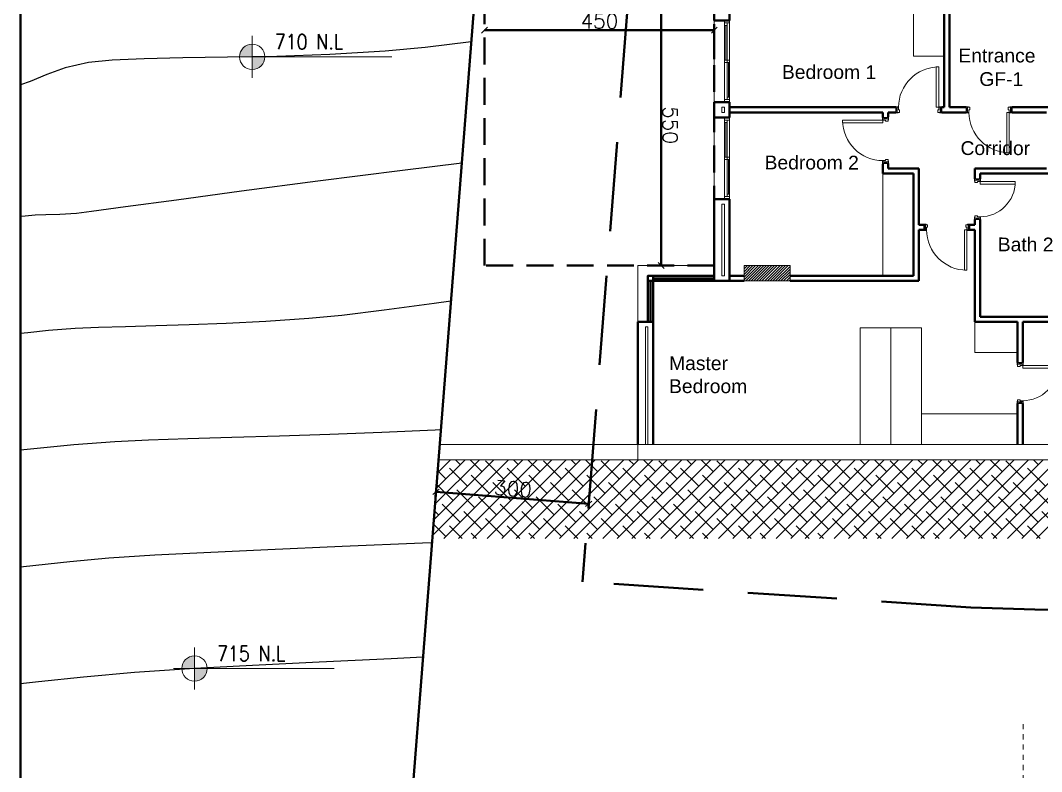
# Model space of a CAD drawing. Header units: metres. Extents: x -322116 to -321123, y -26723 to -26468.
# Drawn here: x -321613.39 to -321593.41, y -26562.96 to -26548.26 of the extents above; entities that cross this region are included whole.
import ezdxf
from ezdxf.enums import TextEntityAlignment as Align

# ---------------------------------------------------------------- set-up
doc = ezdxf.new("R2010")
doc.units = ezdxf.units.M
doc.header["$LTSCALE"] = 7
doc.header["$MEASUREMENT"] = 0
doc.header["$PDMODE"] = 34
doc.header["$PDSIZE"] = 0.5
for name, pattern in [('$0$CENTER', [2, 1.25, -0.25, 0.25, -0.25]), ('1363-TXX-A-XXX-Plots layouts-R02$0$HIDDEN', [0.375, 0.25, -0.125]), ('DASHED', [0.75, 0.5, -0.25]), ('Hidden', [9.524999999999995, 6.349999999999998, -3.174999999999998])]:
    doc.linetypes.add(name, pattern=pattern)
for name, color, linetype, lineweight in [('$0$A-ANNO-IDEN', 2, 'Continuous', 9), ('1363TRXX-AS003$0$A-FLOR-IDEN', 4, 'Continuous', 18), ('A--GLAZ', 132, 'Continuous', 5), ('A-ANNO-TXT3', 6, 'Continuous', 30), ('A-DOOR', 134, 'Continuous', 18), ('A-FLOR-HIDN', 9, 'Hidden', 13), ('A-FURN-FIXT', 114, 'Continuous', 9), ('A-GRID-DIMS', 142, 'Continuous', 9), ('A-PATT', 8, 'Continuous', 5), ('A-WALL-BLWO', 7, 'Continuous', 40), ('L-Structure', 5, 'Continuous', 15), ('PATT-CONC', 8, 'Continuous', 9), ('plaster', 1, 'Continuous', 0), ('XREF-W09-A-ELEV04$0$A--SECT-TILE', 32, 'Continuous', 5)]:
    doc.layers.add(name, color=color, linetype=linetype, lineweight=lineweight)
doc.layers.add('CONT-MJR', color=4, linetype='Continuous')
doc.layers.add('CONT-MNR', color=8, linetype='Continuous')
doc.styles.add('$0$EG_SIMPLEX', font='SIMPLEX.shx')
doc.styles.add('1363TRXX-AS003$0$EG_SIMPLEX', font='SIMPLEX.shx')
doc.styles.add('EG_SIMPLEX', font='SIMPLEX.shx')
doc.styles.get("Standard").update_dxf_attribs({"font": 'romans.shx', "height": 0.5})
doc.dimstyles.new('ERGA-M-0200', dxfattribs={"dimscale": 1.15, "dimtxt": 0.2, "dimasz": 0.2, "dimexe": 0.1, "dimexo": 0.1, "dimgap": 0.06, "dimtad": 1, "dimdec": 1, "dimlfac": 100, "dimrnd": 5, "dimdsep": 46, "dimtxsty": 'EG_SIMPLEX', "dimblk1": 'OBLIQUE', "dimblk2": 'OBLIQUE', "dimsah": 1, "dimcen": 0.3, "dimclrd": 256, "dimclre": 256, "dimclrt": 2, "dimadec": 0, "dimazin": 0, "dimtfac": 1, "dimtdec": 1, "dimtix": 1, "dimtmove": 2, "dimatfit": 3, "dimldrblk": 'OBLIQUE', "dimfxl": 1, "dimtolj": 1, "dimtzin": 0, "dimarcsym": 0})

# ---------------------------------------------------------------- blocks, each defined once
blk = doc.blocks.new('_OBLIQUE')
at = {"color": 0, "linetype": 'ByBlock'}
blk.add_line((-0.5, -0.5), (0.5, 0.5), dxfattribs=at)
blk = doc.blocks.new('*D438')
at = {"layer": 'A-GRID-DIMS', "lineweight": -2, "transparency": 16777216}
for p, q in [((-321735.2679068472, -26752.60674657758), (-321735.2515945695, -26752.39851764349)), ((-321732.2697390991, -26752.74746313149), (-321735.2605759447, -26752.51316638924)), ((-321732.2770700016, -26752.84104331983), (-321732.260757724, -26752.63281438574))]:
    blk.add_line(p, q, dxfattribs=at)
at = {"layer": 'Defpoints', "color": 0, "transparency": 16777216}
for p in [(-321735.2605759447, -26752.51316638925), (-321735.2768882223, -26752.72139532334), (-321732.2860513767, -26752.95569206559)]:
    blk.add_point(p, dxfattribs=at)
at = {"layer": 'A-GRID-DIMS', "lineweight": -2, "transparency": 16777216, "xscale": 0.115, "yscale": 0.115, "zscale": 0.115}
for p, rotation in [((-321735.2605759447, -26752.51316638924), 175.5207004076207), ((-321732.2697390991, -26752.74746313149), 355.5207004076207)]:
    blk.add_blockref('_OBLIQUE', p, dxfattribs=dict(at, rotation=rotation))
at = {"layer": 'A-GRID-DIMS', "color": 2, "transparency": 16777216, "insert": (-321733.7512363904, -26752.45260920446), "char_height": 0.2875, "attachment_point": 5, "rotation": 355.52070040762067, "style": 'EG_SIMPLEX'}
blk.add_mtext('\\A1;300', dxfattribs=at)
blk = doc.blocks.new('*U23')
blk.add_hatch(color=252).paths.add_polyline_path([(-449.999999999952, -7.0622674e-09, -0.4142135623730951), (-7.0303165e-09, 449.9999999999662), (-1.00558606e-08, 642.8571428571094), (-642.8571428570951, -1.00860352e-08), (1.01002226e-08, -642.8571428571217), (7.0782312e-09, -449.9999999999983, -0.4142135623730951)])
at = {"linetype": '$0$CENTER'}
blk.add_line((-6.08201851e-08, 3870.224058159563), (-1.00944093e-08, 642.8571428571094), dxfattribs=at)
blk.add_line((-449.9999999999743, -3.5527e-12), (449.9999999999939, 7.1054e-12))
blk.add_lwpolyline([(7.0878235e-09, -449.9999999999983), (1.01139259e-08, -642.8571428571217), (-642.8571428570951, -1.00997385e-08), (-1.00695639e-08, 642.8571428571094), (-7.0399088e-09, 449.9999999999662)])
blk.add_circle((0, 0), 449.9999999999808)
at = {"style": '$0$EG_SIMPLEX'}
blk.add_attdef('NB', text='', height=200, dxfattribs=at).set_placement((8.8818e-12, 32.14285714285481), align=Align.BOTTOM_CENTER)
at = {"style": '$0$EG_SIMPLEX', "width": 0.5624999999999777}
blk.add_attdef('REF-F-', text='', height=200, dxfattribs=at).set_placement((-321.428571428557, -274.3338295084641), (321.4285714285605, -274.3338295084641), align=Align.FIT)
at = {"style": '$0$EG_SIMPLEX'}
blk.add_attdef('REF', text='', height=200, dxfattribs=at).set_placement((8.8818e-12, -75.02726407621907), align=Align.TOP_CENTER)
blk = doc.blocks.new('*U572')
for p, q in [((-350.0000000000001, -50.00000000000009), (-320.0000000000001, -150.0000000661767)), ((-350.0000000000001, -150.0000000661767), (-320.0000000000001, -50.00000000000009)), ((549.9999999999999, -50.00000000000006), (519.9999999999999, -150.0000000661767)), ((549.9999999999999, -150.0000000661767), (519.9999999999999, -50.00000000000006))]:
    blk.add_line(p, q)
for points in [[(444.9999999999999, 739.9999999999999), (445, -50.00000000000009), (494.9999999999999, -50.00000000000006), (494.9999999999998, 739.9999999999999)], [(-365.0000000000001, -40.00000000000009), (-305.0000000000001, -40.00000000000009), (-305.0000000000001, -50.00000000000009), (-365.0000000000001, -50.00000000000009)], [(-365.0000000000001, -160.0000000661767), (-305.0000000000001, -160.0000000661767), (-305.0000000000001, -150.0000000661767), (-365.0000000000001, -150.0000000661767)], [(-320.0000000000001, -150.0000000661767), (-350.0000000000001, -150.0000000661767), (-350.0000000000001, -50.00000000000009), (-320.0000000000001, -50.00000000000009)], [(-295.0000000000001, -50), (-320.0000000000001, -50.00000000000003), (-320.0000000000001, -150.0000000661767), (-275.0000000000001, -150.0000000661767), (-275.0000000000001, -100), (-295.0000000000001, -100), (-295.0000000000001, -50.00000000000006)], [(494.9999999999999, -50.00000000000003), (519.9999999999999, -50.00000000000003), (519.9999999999999, -150.0000000661767), (474.9999999999999, -150.0000000661767), (474.9999999999999, -100), (494.9999999999999, -100), (494.9999999999999, -50.00000000000006)], [(564.9999999999999, -40.00000000000006), (504.9999999999999, -40.00000000000006), (504.9999999999999, -50.00000000000006), (564.9999999999999, -50.00000000000006)], [(564.9999999999999, -160.0000000661767), (504.9999999999999, -160.0000000661767), (504.9999999999999, -150.0000000661767), (564.9999999999999, -150.0000000661767)], [(519.9999999999999, -150.0000000661767), (549.9999999999999, -150.0000000661767), (549.9999999999999, -50.00000000000006), (519.9999999999999, -50.00000000000006)]]:
    blk.add_lwpolyline(points, close=True)
blk.add_arc((495, -50.00000000000004), 790.0000000000001, 90, 180)
blk = doc.blocks.new('*U571')
for p, q in [((-250.0000000000001, -50.00000000000009), (-220.0000000000001, -150.0000000661767)), ((-250.0000000000001, -150.0000000661767), (-220.0000000000001, -50.00000000000009)), ((549.9999999999999, -50.00000000000006), (519.9999999999999, -150.0000000661767)), ((549.9999999999999, -150.0000000661767), (519.9999999999999, -50.00000000000006))]:
    blk.add_line(p, q)
for points in [[(444.9999999999999, 639.9999999999999), (445, -50.00000000000009), (494.9999999999999, -50.00000000000006), (494.9999999999998, 639.9999999999999)], [(-265.0000000000001, -40.00000000000009), (-205.0000000000001, -40.00000000000009), (-205.0000000000001, -50.00000000000009), (-265.0000000000001, -50.00000000000009)], [(-265.0000000000001, -160.0000000661767), (-205.0000000000001, -160.0000000661767), (-205.0000000000001, -150.0000000661767), (-265.0000000000001, -150.0000000661767)], [(-220.0000000000001, -150.0000000661767), (-250.0000000000001, -150.0000000661767), (-250.0000000000001, -50.00000000000009), (-220.0000000000001, -50.00000000000009)], [(-195.0000000000001, -50), (-220.0000000000001, -50.00000000000003), (-220.0000000000001, -150.0000000661767), (-175.0000000000001, -150.0000000661767), (-175.0000000000001, -100), (-195.0000000000001, -100), (-195.0000000000001, -50.00000000000006)], [(494.9999999999999, -50.00000000000003), (519.9999999999999, -50.00000000000003), (519.9999999999999, -150.0000000661767), (474.9999999999999, -150.0000000661767), (474.9999999999999, -100), (494.9999999999999, -100), (494.9999999999999, -50.00000000000006)], [(564.9999999999999, -40.00000000000006), (504.9999999999999, -40.00000000000006), (504.9999999999999, -50.00000000000006), (564.9999999999999, -50.00000000000006)], [(564.9999999999999, -160.0000000661767), (504.9999999999999, -160.0000000661767), (504.9999999999999, -150.0000000661767), (564.9999999999999, -150.0000000661767)], [(519.9999999999999, -150.0000000661767), (549.9999999999999, -150.0000000661767), (549.9999999999999, -50.00000000000006), (519.9999999999999, -50.00000000000006)]]:
    blk.add_lwpolyline(points, close=True)
blk.add_arc((495, -50.00000000000004), 690, 90, 180)
blk = doc.blocks.new('*U574')
for p, q in [((49.99999999999982, 100.0000000000014), (1549.999999999999, 100.0000000000014)), ((49.99999999999982, 50.00000000000072), (1549.999999999999, 50.00000000000072)), ((49.99999999999982, 0), (1549.999999999999, 0)), ((100.0000000000014, -1.4069e-12), (99.99999999999963, 49.99999999999574)), ((100.0000000000014, 25.00000000000071), (775.0000000000014, 25.00000000000071)), ((774.9999999999995, 0), (774.9999999999995, 100.0000000000014)), ((825.0000000000005, 0), (825.0000000000005, 100.0000000000014)), ((825.0000000000005, 74.99999999999787), (1499.999999999998, 74.99999999999787)), ((1499.999999999998, 100), (1499.999999999998, 49.99999999999928))]:
    blk.add_line(p, q)
for points in [[(0, 100.0000000000014), (49.99999999999982, 100.0000000000014), (49.99999999999982, 0), (0, 0)], [(1600, 100.0000000000014), (1549.999999999999, 100.0000000000014), (1549.999999999999, 0), (1600, 0)]]:
    blk.add_lwpolyline(points)
blk = doc.blocks.new('*D37')
at = {"layer": 'A-GRID-DIMS', "lineweight": -2, "transparency": 16777216}
for p, q in [((-321638.9385946017, -26572.05282682848), (-321639.6223874806, -26572.05282682848)), ((-321639.5073874806, -26572.05282682848), (-321639.5073874806, -26576.55282682848))]:
    blk.add_line(p, q, dxfattribs=at)
at = {"layer": 'Defpoints', "color": 0, "transparency": 16777216}
for p in [(-321638.8235946017, -26572.05282682863), (-321639.5073874801, -26576.55282682863), (-321639.5073874806, -26576.55282682863)]:
    blk.add_point(p, dxfattribs=at)
at = {"layer": 'A-GRID-DIMS', "lineweight": -2, "transparency": 16777216, "xscale": 0.115, "yscale": 0.115, "zscale": 0.115}
for p, rotation in [((-321639.5073874806, -26572.05282682848), 90), ((-321639.5073874806, -26576.55282682848), 270)]:
    blk.add_blockref('_OBLIQUE', p, dxfattribs=dict(at, rotation=rotation))
at = {"layer": 'A-GRID-DIMS', "color": 2, "transparency": 16777216, "insert": (-321639.6856374805, -26574.30282682848), "char_height": 0.2875, "attachment_point": 5, "rotation": 89.99999999999999, "style": 'EG_SIMPLEX'}
blk.add_mtext('\\A1;450', dxfattribs=at)
blk = doc.blocks.new('*D38')
at = {"layer": 'A-GRID-DIMS', "lineweight": -2, "transparency": 16777216}
for p, q in [((-321640.3980726585, -26573.29559776972), (-321640.3980726585, -26572.97773420158)), ((-321634.8980726585, -26573.29559776972), (-321634.8980726585, -26572.97773420158)), ((-321640.3980726585, -26573.09273420159), (-321634.8980726585, -26573.09273420159))]:
    blk.add_line(p, q, dxfattribs=at)
at = {"layer": 'Defpoints', "color": 0, "transparency": 16777216}
for p in [(-321634.8980726585, -26573.09273420164), (-321640.3980726585, -26573.41059776978), (-321634.8980726585, -26573.41059776978)]:
    blk.add_point(p, dxfattribs=at)
at = {"layer": 'A-GRID-DIMS', "lineweight": -2, "transparency": 16777216, "xscale": 0.115, "yscale": 0.115, "zscale": 0.115, "rotation": 180}
blk.add_blockref('_OBLIQUE', (-321640.3980726585, -26573.09273420159), dxfattribs=at)
at = {"layer": 'A-GRID-DIMS', "lineweight": -2, "transparency": 16777216, "xscale": 0.115, "yscale": 0.115, "zscale": 0.115}
blk.add_blockref('_OBLIQUE', (-321634.8980726585, -26573.09273420159), dxfattribs=at)
at = {"layer": 'A-GRID-DIMS', "color": 2, "transparency": 16777216, "insert": (-321637.6480726585, -26572.91448420158), "char_height": 0.2875, "attachment_point": 5, "style": 'EG_SIMPLEX'}
blk.add_mtext('\\A1;550', dxfattribs=at)
blk = doc.blocks.new('*U66')
for p, q in [((-250.0000000000001, -50.00000000000006), (-220.0000000000001, -150.000000066176)), ((-250.0000000000001, -150.000000066176), (-220.0000000000001, -50.00000000000006)), ((549.9999999999999, -50.00000000000009), (519.9999999999999, -150.000000066176)), ((549.9999999999999, -150.000000066176), (519.9999999999999, -50.00000000000009))]:
    blk.add_line(p, q)
for points in [[(-145.0000000000001, 639.9999999999999), (-145.0000000000002, -50.00000000000009), (-195.0000000000001, -50.00000000000006), (-195, 639.9999999999999)], [(-265.0000000000001, -40.00000000000006), (-205.0000000000001, -40.00000000000006), (-205.0000000000001, -50.00000000000006), (-265.0000000000001, -50.00000000000006)], [(-265.0000000000001, -160.000000066176), (-205.0000000000001, -160.000000066176), (-205.0000000000001, -150.000000066176), (-265.0000000000001, -150.000000066176)], [(-220.0000000000001, -150.000000066176), (-250.0000000000001, -150.000000066176), (-250.0000000000001, -50.00000000000006), (-220.0000000000001, -50.00000000000006)], [(-195.0000000000001, -50.00000000000003), (-220.0000000000001, -50.00000000000003), (-220.0000000000001, -150.000000066176), (-175.0000000000001, -150.000000066176), (-175.0000000000001, -100), (-195.0000000000001, -100), (-195.0000000000001, -50.00000000000006)], [(494.9999999999999, -50), (519.9999999999999, -50.00000000000003), (519.9999999999999, -150.000000066176), (474.9999999999999, -150.000000066176), (474.9999999999999, -100), (494.9999999999999, -100), (494.9999999999999, -50.00000000000006)], [(564.9999999999999, -40.00000000000009), (504.9999999999999, -40.00000000000009), (504.9999999999999, -50.00000000000009), (564.9999999999999, -50.00000000000009)], [(564.9999999999999, -160.000000066176), (504.9999999999999, -160.000000066176), (504.9999999999999, -150.000000066176), (564.9999999999999, -150.000000066176)], [(519.9999999999999, -150.000000066176), (549.9999999999999, -150.000000066176), (549.9999999999999, -50.00000000000009), (519.9999999999999, -50.00000000000009)]]:
    blk.add_lwpolyline(points, close=True)
blk.add_arc((-195.0000000000002, -50.00000000000004), 690, 7e-15, 90)
blk = doc.blocks.new('1363TRXX-AS003$0$TAG-LEV-PL1')
h = blk.add_hatch(color=256)
h.paths.add_polyline_path([(-1.164153e-10, 168.7499997205941, 0.4142135623730951), (-168.749999808031, -3.492550462e-07), (-1.164153e-10, -3.492550462e-07)])
h.paths.add_polyline_path([(168.7499998951098, -3.492550462e-07), (-1.164153e-10, -3.492550462e-07), (-1.164153e-10, -168.7500000698473, 0.4142135623730951)])
for p, q in [((-1.164153e-10, -281.2500000000092), (-1.164153e-10, 281.2500000000018)), ((-281.2499999126302, -9.0808e-12), (1859.04039272695, -9.0808e-12))]:
    blk.add_line(p, q)
blk.add_circle((8.71950761e-08, -9.0808e-12), 168.7499999607097)
at = {"style": '1363TRXX-AS003$0$EG_SIMPLEX', "width": 0.85}
for tag, p in [('F.F.L.', (450.0000002443556, 150.0000001396892)), ('C.L.', (450.0000002443556, -450.0000004190935))]:
    blk.add_attdef(tag, p, '', height=300, dxfattribs=at)
blk = doc.blocks.new('B1 2')
at = {"layer": 'A-WALL-BLWO'}
blk.add_lwpolyline([(-321243.3931663578, -26513.93784022193), (-321188.3931663578, -26513.93784022193), (-321188.3931663578, -26588.87591286402), (-321243.3931663578, -26588.87591286402)], close=True, dxfattribs=at)
at = {"layer": 'CONT-MJR', "flags": 128}
for points, elevation in [([(-321234.5706657764, -26548.68019580608), (-321235.4720380913, -26548.78997803008), (-321236.251547829, -26548.86296780134), (-321237.3371897959, -26548.9253996698), (-321238.3738981007, -26548.96143459488), (-321239.3398973182, -26548.98066965654), (-321240.2134120231, -26548.9927019343), (-321240.9726667903, -26549.00712850789), (-321241.5958861945, -26549.03354645707), (-321242.0612948104, -26549.08155286149), (-321242.5192561367, -26549.18765307823), (-321242.8761384569, -26549.31869925518), (-321243.1992672194, -26549.45420824806), (-321243.3931663578, -26549.51916116847)], 710), ([(-321235.5144162788, -26560.72732778402), (-321236.1349322977, -26560.75527646381), (-321237.545779515, -26560.82163768535), (-321238.8504112378, -26560.88625240891), (-321239.9859998898, -26560.94651316159), (-321241.1633088324, -26561.0255241266), (-321242.1600048413, -26561.11486323079), (-321243.0362089046, -26561.20754457294), (-321243.3931663578, -26561.2465018829)], 715)]:
    blk.add_lwpolyline(points, dxfattribs=dict(at, elevation=elevation))
at = {"layer": 'CONT-MNR', "flags": 128}
for points, elevation in [([(-321234.7566958399, -26551.05490047748), (-321235.9164806237, -26551.19660200854), (-321237.5744412436, -26551.40769944614), (-321239.0655685978, -26551.60361030558), (-321240.3365288257, -26551.77448606986), (-321241.3339880672, -26551.91047822183), (-321242.0046124619, -26552.00173824426), (-321242.2950681493, -26552.03841762012), (-321242.6247712524, -26552.05692578299), (-321242.8954174989, -26552.06542668975), (-321243.103026241, -26552.07276574394), (-321243.2997912361, -26552.09058276215), (-321243.3931663578, -26552.09493464437)], 711), ([(-321234.9679910094, -26553.75211842476), (-321235.2953900456, -26553.79769573529), (-321236.2724749797, -26553.93037487182), (-321237.0992029909, -26554.03315458546), (-321237.7491073472, -26554.09672336886), (-321238.5886550027, -26554.15178518288), (-321239.3691514409, -26554.19118335634), (-321240.0888224985, -26554.21886025992), (-321240.7458940118, -26554.23875826487), (-321241.3385918177, -26554.25481974217), (-321241.8651417526, -26554.27098706301), (-321242.3237696532, -26554.29120259837), (-321242.8405055768, -26554.32919002284), (-321243.2506112318, -26554.37170453731), (-321243.3931663578, -26554.38647472321)], 712), ([(-321235.1654803951, -26556.27310324952), (-321235.2753548388, -26556.27897876501), (-321236.3174479277, -26556.32470035396), (-321237.3400555791, -26556.36251036532), (-321238.3255692445, -26556.39460173313), (-321239.2563803747, -26556.42316739168), (-321240.1148804208, -26556.45040027495), (-321240.8834608341, -26556.47849331726), (-321241.5445130654, -26556.50963945279), (-321242.3466828446, -26556.56638155732), (-321242.9988570126, -26556.63059623609), (-321243.3931663578, -26556.67363524771)], 713), ([(-321235.3389718549, -26558.48775056039), (-321235.5218302723, -26558.49513863341), (-321237.0933862362, -26558.56002163072), (-321238.5503281445, -26558.62238247367), (-321239.8038776679, -26558.67935581505), (-321240.7652564776, -26558.72807630728), (-321241.6632181809, -26558.78833986109), (-321242.4234220777, -26558.85648093361), (-321243.0917238842, -26558.92717121111), (-321243.3931663578, -26558.96006977581)], 714)]:
    blk.add_lwpolyline(points, dxfattribs=dict(at, elevation=elevation))
at = {"layer": '1363TRXX-AS003$0$A-FLOR-IDEN'}
ref = blk.add_blockref('1363TRXX-AS003$0$TAG-LEV-PL1', (-321238.8569103982, -26548.97105589722, 710), dxfattribs=dict(at, xscale=0.0014700000362087, yscale=0.0014700000362087, zscale=0.0014700000362087))
ref.add_attrib('F.F.L.', '710 N.L', (-321238.4159103982, -26548.82405589594, 710), dxfattribs={"layer": '0', "height": 0.2940000000006997, "rotation": 359.9999981307026, "style": '1363TRXX-AS003$0$EG_SIMPLEX', "width": 0.85})
ref = blk.add_blockref('1363TRXX-AS003$0$TAG-LEV-PL1', (-321239.9860137823, -26560.94651681964, 715), dxfattribs=dict(at, xscale=0.0014700000362087, yscale=0.0014700000362087, zscale=0.0014700000362087))
ref.add_attrib('F.F.L.', '715 N.L', (-321239.5450137824, -26560.79951681836, 715), dxfattribs={"layer": '0', "height": 0.2940000000006997, "rotation": 359.9999981307026, "style": '1363TRXX-AS003$0$EG_SIMPLEX', "width": 0.85})
blk = doc.blocks.new('new for radem')
at = {"layer": 'plaster'}
h = blk.add_hatch(dxfattribs=at)
h.set_pattern_fill('ANSI38', color=256, scale=1.6)
h.set_pattern_definition([(45, (-130, 0), (-0.1414213562373095, 0.1414213562373095), []), (135, (-130, 0), (-0.4242640687119285, 0.1414213562373095), [0.5, -0.3])])
h.paths.add_polyline_path([(-321635.5797653941, -26556.85811468872), (-321635.5012577681, -26558.40221072459), (-321670.3322708191, -26558.40221072459), (-321670.2113091319, -26556.85811468876), (-321655.2118411793, -26556.85811468881), (-321655.2118411793, -26554.11978815942), (-321651.7424008333, -26554.11978815928), (-321651.7424008333, -26556.85811468858)])
blk = doc.blocks.new('block')
at = {"layer": 'PATT-CONC', "transparency": 33554610}
h = blk.add_hatch(dxfattribs=at)
h.set_pattern_fill('ANSI31', color=8, scale=0.3)
h.set_pattern_definition([(45, (0, 0), (-0.0265165042944955, 0.0265165042944955), [])])
edge = h.paths.add_edge_path()
edge.add_line((-321666.3118231704, -26556.55811468873), (-321655.5118411793, -26556.55811468873))
edge.add_line((-321655.5118411793, -26556.55811468873), (-321655.5118411793, -26553.81978815963))
edge.add_line((-321655.5118411793, -26553.81978815963), (-321653.5118280913, -26553.81978815969))
edge.add_line((-321653.5118280913, -26553.81978815969), (-321653.5118280913, -26552.04475867343))
edge.add_line((-321653.5118280913, -26552.04475867343), (-321655.5118411793, -26552.04475867343))
edge.add_line((-321655.5118411793, -26552.04475867343), (-321655.5118411793, -26549.75811468926))
edge.add_line((-321655.5118411793, -26549.75811468926), (-321655.2118411793, -26549.75811468926))
edge.add_line((-321655.2118411793, -26549.75811468926), (-321655.2118411793, -26551.74475867344))
edge.add_line((-321655.2118411793, -26551.74475867344), (-321653.5118129095, -26551.74475867343))
edge.add_line((-321653.5118129095, -26551.74475867343), (-321653.5118129095, -26549.75811468927))
edge.add_line((-321653.5118129095, -26549.75811468927), (-321653.2118411793, -26549.75811468926))
edge.add_line((-321653.2118411793, -26549.75811468926), (-321653.2118411793, -26553.81978815928))
edge.add_line((-321653.2118411793, -26553.81978815928), (-321650.8518417762, -26553.81978815928))
edge.add_line((-321650.8518417762, -26553.81978815928), (-321650.8514241785, -26549.75811468891))
edge.add_line((-321650.8514241785, -26549.75811468891), (-321650.5518417747, -26549.75811468904))
edge.add_line((-321650.5518417747, -26549.75811468904), (-321650.5518417748, -26554.11978786504))
edge.add_line((-321650.5518417748, -26554.11978786504), (-321651.4424008335, -26554.11978786504))
edge.add_line((-321651.4424008335, -26554.11978786504), (-321651.4424008333, -26556.55811468867))
edge.add_line((-321651.4424008333, -26556.55811468867), (-321642.2602614547, -26556.55811468829))
h = blk.add_hatch(dxfattribs=at)
h.set_pattern_fill('ANSI31', color=8, scale=0.3)
h.set_pattern_definition([(45, (130, 0), (-0.0265165042944955, 0.0265165042944955), [])])
h.paths.add_polyline_path([(-321663.3289088202, -26553.05811468675), (-321664.2289088167, -26553.05811468675), (-321664.2289088177, -26553.35811469617), (-321663.3289088202, -26553.35811468901)])
at = {"layer": 'L-Structure'}
blk.add_line((-321666.3118231704, -26556.55811468873), (-321666.3118231704, -26556.85811468866), dxfattribs=at)
for points in [[(-321666.3118231704, -26556.55811468873), (-321655.5118411793, -26556.55811468873), (-321655.5118411793, -26553.81978815963), (-321653.5118280913, -26553.81978815969), (-321653.5118280913, -26552.04475867343), (-321655.5118411793, -26552.04475867343), (-321655.5118411793, -26549.75811468926), (-321655.2118411793, -26549.75811468926), (-321655.2118411793, -26551.74475867344), (-321653.5118129095, -26551.74475867343), (-321653.5118129095, -26549.75811468927), (-321653.2118411793, -26549.75811468926), (-321653.2118411793, -26553.81978815928), (-321650.8518417762, -26553.81978815928), (-321650.8514241785, -26549.75811468891), (-321650.5518417747, -26549.75811468904), (-321650.5518417748, -26554.11978786504), (-321651.4424008335, -26554.11978786504), (-321651.4424008333, -26556.55811468867), (-321642.2602614547, -26556.55811468829)], [(-321642.2602614548, -26556.85811468841), (-321651.7524008335, -26556.85811468867), (-321651.7424008333, -26554.11978815927), (-321655.2118411793, -26554.11978815933), (-321655.2118411793, -26556.85811468872), (-321666.3118231704, -26556.85811468866)]]:
    blk.add_lwpolyline(points, dxfattribs=at)
at = {"layer": 'L-Structure', "elevation": 1.896158e-10}
blk.add_lwpolyline([(-321663.3289088202, -26553.05811468675), (-321663.3289088202, -26553.35811468901), (-321664.2289088177, -26553.35811469617), (-321664.2289088167, -26553.05811468675)], close=True, dxfattribs=at)
blk = doc.blocks.new('plot limit')
at = {"color": 5}
blk.add_lwpolyline([(-321725.0411129858, -26759.77346890711), (-321735.7734057317, -26759.0595238317), (-321732.8381651919, -26721.59069062624), (-321726.0304381454, -26721.9281529662), (-321722.2569313208, -26721.93372497719), (-321712.0131496501, -26721.57688880537), (-321702.1618762171, -26720.7671494949), (-321700.2698747359, -26757.97922857059), (-321703.6475631065, -26759.29743134481, -0.0276130698188774)], format="xyb", close=True, dxfattribs=at)
at = {"color": 5, "linetype": 'DASHED', "ltscale": 0.5}
blk.add_lwpolyline([(-321703.4828878448, -26753.86588130182), (-321705.0008411783, -26724.01061953767), (-321711.8379519616, -26724.57260549907), (-321722.2069098112, -26724.9338021102), (-321726.106961773, -26724.92804324097), (-321730.0750071636, -26724.73134530149), (-321732.3892933937, -26754.27359356594)], dxfattribs=at)
blk.add_lwpolyline([(-321704.7695816932, -26754.36803638969, -0.026526538982323), (-321724.7932520334, -26754.77890629402), (-321732.3892933937, -26754.27359356594)], format="xyb", dxfattribs=at)
at = {"layer": '$0$A-ANNO-IDEN'}
ref = blk.add_blockref('*U23', (-321723.7670761567, -26761.41473311308, 0.0006773265182574), dxfattribs=dict(at, xscale=-0.0011249999994782, yscale=0.0011249999994782, zscale=0.0011249999994782))
ref.add_attrib('REF-F-', 'SEC', dxfattribs={"layer": '0', "height": 0.2249999999999984, "rotation": 359.9999995342454, "style": '$0$EG_SIMPLEX', "width": 1.249999999741308}).set_placement((-321724.1286833021, -26761.72335866885, 0.0006773265182574), (-321723.4054690166, -26761.72335867473, 0.0006773265182574), align=Align.FIT)
ref.add_attrib('NB', 'AA', dxfattribs={"layer": '0', "height": 0.2249999999999984, "rotation": 359.9999987827055, "style": '$0$EG_SIMPLEX'}).set_placement((-321723.7670761594, -26761.37857239909, 0.0006773265182574), align=Align.BOTTOM_CENTER)
at = {"layer": 'A-GRID-DIMS'}
dim = blk.add_aligned_dim(p1=(-321732.2860513768, -26752.95569206559), p2=(-321735.2768882223, -26752.72139532334), distance=-0.20886689396456212, dimstyle='ERGA-M-0200', override={"dimtxt": 0.25, "dimasz": 0.1, "dimgap": 0.03, "dimfxl": 100}, dxfattribs=at)
dim.commit()
dim.dimension.update_dxf_attribs({"geometry": '*D438', "text_midpoint": (-321733.7512363904, -26752.45260920447)})
blk = doc.blocks.new('c112')
at = {"layer": 'A-WALL-BLWO', "linetype": '1363-TXX-A-XXX-Plots layouts-R02$0$HIDDEN', "lineweight": -2, "ltscale": 0.3}
blk.add_lwpolyline([(-321640.3980726585, -26572.05282682861), (-321634.8980726585, -26572.05282682861), (-321634.8980726585, -26576.55282682861), (-321640.3980726585, -26576.55282682861), (-321640.3980726585, -26572.05282682861)], dxfattribs=at)
at = {"layer": 'A-GRID-DIMS'}
dim = blk.add_linear_dim(base=(-321639.5073874806, -26576.55282682863), p1=(-321638.8235946016, -26572.05282682861), p2=(-321639.50738748, -26576.55282682861), angle=90, dimstyle='ERGA-M-0200', override={"dimtxt": 0.25, "dimasz": 0.1, "dimgap": 0.03, "dimfxl": 100}, dxfattribs=at)
dim.commit()
dim.dimension.update_dxf_attribs({"geometry": '*D37', "text_midpoint": (-321639.6856374805, -26574.30282682853)})
dim = blk.add_linear_dim(base=(-321634.8980726585, -26573.09273420164), p1=(-321640.3980726585, -26573.41059776978), p2=(-321634.8980726585, -26573.41059776978), dimstyle='ERGA-M-0200', override={"dimtxt": 0.25, "dimasz": 0.1, "dimgap": 0.03, "dimfxl": 100}, dxfattribs=at)
dim.commit()
dim.dimension.update_dxf_attribs({"geometry": '*D38', "text_midpoint": (-321637.6480726585, -26572.91448420164)})
blk = doc.blocks.new('building')
at = {"layer": 'A-FLOR-HIDN', "linetype": 'ByBlock', "ltscale": 0.1}
for p, q in [((-321729.8118355877, -26548.25811511494), (-321729.8118355821, -26549.85837253102)), ((-321729.8118355821, -26550.15785684658), (-321729.8118355765, -26551.75785684656))]:
    blk.add_line(p, q, dxfattribs=at)
blk.add_lwpolyline([(-321731.3118231704, -26554.15625749092), (-321731.3118231705, -26553.05811468902), (-321729.811835582, -26553.05811468903)], dxfattribs=at)
at = {"layer": 'A-FURN-FIXT'}
for p, q in [((-321726.5118355865, -26551.25811468699), (-321726.5118355865, -26553.25811468897)), ((-321723.8768385593, -26555.95811468892, 4.834754297e-07), (-321725.7568355885, -26555.95811468889, -9.94340256e-08))]:
    blk.add_line(p, q, dxfattribs=at)
for points in [[(-321725.3118355865, -26548.95811468903), (-321725.9118355865, -26548.95811468903), (-321725.9118355865, -26546.75811468904)], [(-321726.9568355884, -26556.55811468887), (-321726.9568355883, -26554.27811468884), (-321725.7568355884, -26554.27811468884), (-321725.7568355885, -26556.55811468887)], [(-321726.3568355884, -26554.27811468884), (-321726.3568355885, -26556.55811468887)]]:
    blk.add_lwpolyline(points, dxfattribs=at)
blk.add_lwpolyline([(-321723.8768385588, -26554.7581146769), (-321724.7118385587, -26554.7581146769), (-321724.7118385595, -26554.1581146769), (-321723.8768385596, -26554.15811468893)], close=True, dxfattribs=at)
at = {"layer": 'A-PATT'}
blk.add_line((-321731.3118231704, -26556.85811468866), (-321735.2113091319, -26556.85811468866), dxfattribs=at)
for points in [[(-321735.2113091319, -26556.85811468866), (-321735.1878076752, -26556.55811468873)], [(-321731.3118231704, -26556.55811468873), (-321735.1878076752, -26556.55811468873)]]:
    blk.add_lwpolyline(points, dxfattribs=at)
at = {"layer": 'A-WALL-BLWO'}
for p, q in [((-321729.511835588, -26546.75811469522), (-321729.5118355932, -26548.25837253103)), ((-321725.3118355866, -26549.95811468875), (-321725.3118355864, -26546.75811468904)), ((-321725.2118355864, -26549.95811468875), (-321725.2118355863, -26546.65811468905)), ((-321729.5118355821, -26548.25837253103), (-321729.8118355877, -26548.25837253103)), ((-321729.8118355877, -26550.15785684699), (-321729.8118355876, -26549.85837253143)), ((-321729.8118355877, -26549.85837253143), (-321729.5118355877, -26549.85837253143)), ((-321729.5118355877, -26549.85837253143), (-321729.5118355877, -26550.15785684658)), ((-321729.5118355821, -26549.95811468905), (-321726.261835587, -26549.95811468905, -1.63775338e-08)), ((-321725.3618355872, -26549.95811468905, -2.03131378e-08), (-321725.3118355866, -26549.95811468905, -2.05315586e-08)), ((-321724.8846974364, -26549.95811468876), (-321725.2118355864, -26549.95811468875)), ((-321722.5118349936, -26549.95811468892), (-321723.9846974363, -26549.95811468883)), ((-321729.8118355877, -26550.15785684699), (-321729.5118355877, -26550.15785684699)), ((-321726.5118355865, -26550.05811468863), (-321729.5118355877, -26550.05811468846)), ((-321726.2618355871, -26550.05811468868), (-321726.4118355865, -26550.05811468864)), ((-321724.8846974363, -26550.05811468876), (-321725.3618355872, -26550.05811468873)), ((-321723.3118349937, -26550.05811468888), (-321723.9846974364, -26550.05811468884)), ((-321726.5118355865, -26551.25811468699), (-321726.5118355865, -26551.07311468902)), ((-321726.4118355865, -26551.15811468701), (-321726.4118355865, -26551.05811468898)), ((-321725.8118355864, -26551.15811468691, 9.1177484e-08), (-321726.4118355865, -26551.15811468685, 1.363895712e-07)), ((-321725.8118355865, -26552.25811468692), (-321725.8118355864, -26551.15811468691)), ((-321723.3118349833, -26551.15811468711, -9.72062581e-08), (-321724.7118384788, -26551.15811468702, 8.2888754e-09)), ((-321724.7118384842, -26551.35811470881, -4.846694495e-07), (-321724.7118384787, -26551.15811468701, -5.205708928e-07)), ((-321725.9118355865, -26551.25811468697, 3.38231442e-08), (-321726.5118355865, -26551.2581146869, 4.94338618e-08)), ((-321725.9118355865, -26553.25811468897), (-321725.9118355865, -26551.25811468699)), ((-321722.5118349222, -26551.25811468728, -5.46376062e-08), (-321724.6118385564, -26551.25811468712)), ((-321724.6118385564, -26551.35811468713), (-321724.6118385564, -26551.25811468712)), ((-321729.8118355877, -26553.35811468896), (-321729.8118355821, -26551.75785684697)), ((-321729.8118355821, -26551.75785684697), (-321729.5118355821, -26551.75785684697)), ((-321729.5118355821, -26551.75785684697), (-321729.5118355877, -26553.35811468901)), ((-321724.7118385084, -26552.25811468699, -3.231129763e-07), (-321724.7118385056, -26552.15811467189, -3.410636987e-07)), ((-321724.6118385565, -26554.05811468866), (-321724.6118385565, -26552.15811468706)), ((-321725.7118355478, -26552.25811468691, 8.36421332e-08), (-321725.8118355864, -26552.25811468691, 9.1177484e-08)), ((-321725.8118355866, -26553.35811468901), (-321725.8118355866, -26552.35811468698)), ((-321725.7118355454, -26552.35811468698, 2.86195706e-08), (-321725.8118355865, -26552.35811468698, 3.12213579e-08)), ((-321724.7118385084, -26552.25811468699, 8.2888777e-09), (-321724.8118355454, -26552.25811468699, 1.58240023e-08)), ((-321724.7118384815, -26552.3581146871, 2.6017843e-09), (-321724.8118355478, -26552.35811468709, 5.2034943e-09)), ((-321724.7118385595, -26554.15811468892, 1.7950698e-08), (-321724.7118385111, -26552.35811468709, -3.051622566e-07)), ((-321729.5118355877, -26553.35811468901), (-321729.8118355877, -26553.35811468896)), ((-321729.5118355821, -26553.25811468898), (-321729.2289088167, -26553.25811468898)), ((-321729.5118355822, -26553.35811468901), (-321729.2289088177, -26553.35811468901)), ((-321728.3289088202, -26553.25811468898), (-321725.9118355865, -26553.25811468897)), ((-321728.3289088202, -26553.35811468901), (-321725.8118355866, -26553.35811468901)), ((-321731.3118231704, -26554.15625749092), (-321731.0118231704, -26554.15625749063)), ((-321731.3118231704, -26556.55811468873), (-321731.3118231704, -26554.15625749092)), ((-321731.0118231704, -26554.15625749063), (-321731.0118231706, -26556.55811468873)), ((-321724.7118385595, -26554.15811468892), (-321723.8768385592, -26554.15811468892)), ((-321724.6118385565, -26554.05811468866), (-321722.5118349978, -26554.05811468895)), ((-321723.8768385593, -26554.95811468888), (-321723.8768385592, -26554.15811468892)), ((-321723.7768385592, -26554.95811468887), (-321723.7768385592, -26554.15811468892)), ((-321723.7768385592, -26554.15811468892), (-321722.5118349979, -26554.15811468893)), ((-321723.8768385593, -26556.55811468889), (-321723.8768385593, -26555.75811468886)), ((-321723.7768385594, -26556.55811468889), (-321723.7768385593, -26555.75811468884))]:
    blk.add_line(p, q, dxfattribs=at)
for points in [[(-321729.8118355877, -26548.25811511494), (-321729.8118355876, -26546.95811468893), (-321730.7818355865, -26546.95811468881), (-321730.7818355865, -26543.00231073733)], [(-321726.5118355865, -26550.15811468902), (-321726.5118355865, -26550.05811468901)], [(-321726.4118355865, -26550.14311468902), (-321726.4118355865, -26550.05811468901)]]:
    blk.add_lwpolyline(points, dxfattribs=at)
at = {"layer": 'A-WALL-BLWO', "color": 4}
for points in [[(-321729.8118355876, -26553.25811468875), (-321731.1118231703, -26553.25811468874), (-321731.1118231704, -26554.15625749063)], [(-321731.0618231704, -26553.35811468872), (-321731.0618231704, -26554.15625749092)], [(-321729.8118355877, -26553.30811468873), (-321731.0118231705, -26553.30811468873)], [(-321729.8118355877, -26553.35811468896), (-321731.0118231706, -26553.35811468901), (-321731.0118231704, -26554.15625749063)]]:
    blk.add_lwpolyline(points, dxfattribs=at)
blk.add_lwpolyline([(-321731.1118231703, -26553.25811468874), (-321731.0118231704, -26553.25811468874), (-321731.0118231706, -26553.35811468901), (-321731.1118231704, -26553.35811468872)], close=True, dxfattribs=at)
at = {"layer": 'L-Structure'}
for p, q in [((-321731.3118231704, -26556.85811468866), (-321731.3118231704, -26556.55811468873)), ((-321720.2118411793, -26556.85811468872, 1.544242423e-07), (-321731.3118231704, -26556.85811468866))]:
    blk.add_line(p, q, dxfattribs=at)
at = {"layer": 'L-Structure', "elevation": 1.259267037e-07}
blk.add_lwpolyline([(-321731.3118231704, -26556.55811468873), (-321720.5118411793, -26556.55811468896), (-321720.5118411793, -26553.81978815963)], dxfattribs=at)
at = {"layer": 'XREF-W09-A-ELEV04$0$A--SECT-TILE'}
for p, q in [((-321731.1618231704, -26556.55811468873), (-321731.1618231704, -26554.25625749078)), ((-321731.1618231704, -26554.25625749078), (-321731.1118231704, -26554.25625749072)), ((-321731.1118231704, -26554.25625749072), (-321731.1118231706, -26556.55811468873))]:
    blk.add_line(p, q, dxfattribs=at)
blk.add_lwpolyline([(-321729.6618355878, -26549.95837253141), (-321729.6118355822, -26549.95837253141), (-321729.6118355822, -26550.05785684696), (-321729.6618355878, -26550.05785684696)], close=True, dxfattribs=at)
at = {"layer": 'XREF-W09-A-ELEV04$0$A--SECT-TILE', "elevation": -1.657779194e-07}
blk.add_lwpolyline([(-321729.6618355822, -26551.85785684695), (-321729.6118355766, -26551.85785684695), (-321729.6118355822, -26553.25811468904), (-321729.6618355878, -26553.25811468904)], close=True, dxfattribs=at)
at = {"layer": 'A--GLAZ', "xscale": 0.0010000000000001, "yscale": 0.0010000000000001, "zscale": 0.0010000000000001, "rotation": 90}
for p in [(-321729.5118355821, -26549.85837253102), (-321729.5118355765, -26551.75785684656)]:
    blk.add_blockref('*U574', p, dxfattribs=at)
at = {"layer": 'A-DOOR', "extrusion": (-1.497741534665995e-07, -5.546642628028605e-07, 0.9999999999998351), "xscale": 0.001, "yscale": 0.001, "zscale": 0.001}
blk.add_blockref('*U572', (-321725.9118355835, -26549.90811465761, 0.0629124566627907), dxfattribs=at)
at = {"layer": 'A-DOOR', "extrusion": (-1.497741534665996e-07, 5.546642628028577e-07, 0.999999999999835), "xscale": -0.0010000000000001, "yscale": 0.001, "zscale": 0.001, "rotation": 180}
blk.add_blockref('*U572', (-321724.5346974437, -26550.10811471283, 0.0334595690464031), dxfattribs=at)
at = {"layer": 'A-DOOR', "extrusion": (5.546642628028584e-07, -1.49774153466599e-07, 0.9999999999998351), "xscale": 0.001, "yscale": 0.001, "zscale": 0.001, "rotation": 90}
blk.add_blockref('*U572', (-321726.5618355355, -26550.70811471531, -0.1744736710553903), dxfattribs=at)
at = {"layer": 'A-DOOR', "extrusion": (5.546642628028597e-07, 1.497741534665993e-07, -0.999999999999835), "xscale": 0.0010000000000001, "yscale": 0.0010000000000001, "zscale": -0.0010000000000001, "rotation": 90}
blk.add_blockref('*U571', (321724.561838501, -26551.90811465989, -0.1824258518359869), dxfattribs=at)
at = {"layer": 'A-DOOR', "extrusion": (1.497741534665987e-07, -5.546642628028383e-07, -0.999999999999835), "xscale": 0.0010000000000002, "yscale": 0.0010000000000002, "zscale": -0.001, "rotation": 179.9999999999953}
blk.add_blockref('*U572', (321725.361835554, -26552.4081147149, -0.0334580161621088), dxfattribs=at)
at = {"layer": 'A-DOOR', "extrusion": (5.546642628028492e-07, -1.497741534665821e-07, -0.999999999999835), "xscale": -0.001, "yscale": 0.001, "zscale": -0.001, "rotation": 90}
blk.add_blockref('*U66', (321723.726838508, -26555.20811471529, -0.1744714351343425), dxfattribs=at)
at = {"layer": 'A-WALL-BLWO', "rotation": 270}
blk.add_blockref('c112', (-295157.7590087579, -348187.9561873475), dxfattribs=at)
at = {"layer": 'A-ANNO-TXT3', "lineweight": 5, "char_height": 0.27, "attachment_point": 1, "rotation": 359.90082884625076}
for s, width, gutter_width, heights, insert in [('\\A1;{\\fArial Unicode MS|b0|i0|c0|p34;Entrance}', 1.779913130715844, 3.846696779903108, [0.5842533120450245], (-321725.0353593952, -26548.80913406871)), ('\\A1;{\\fArial Unicode MS|b0|i0|c0|p34;Bedroom 1}', 4.929917308628328, 3.077357423922487, [1.693818772336797], (-321728.4883723952, -26549.13236115317)), ('\\A1;{\\fArial Unicode MS|b0|i0|c0|p34;Bedroom 2}', 3.690055386133805, 3.077357423922487, [2.947493068530574], (-321728.8277644081, -26550.90400279573)), ('\\A1;{\\fArial Unicode MS|b0|i0|c0|p34;Bath 2}', 2.985677584252934, 3.077357423922487, [1.407529841877197], (-321724.2638989941, -26552.50791793093, 1.390410489e-07)), ('\\A1;{\\fArial Unicode MS|b0|i0|c0|p34;Master \\PBedroom}', 2.985677584252934, 3.077357423922487, [1.407529841877197], (-321730.6973574009, -26554.8331905863))]:
    blk.add_mtext_dynamic_manual_height_columns(s, width=width, gutter_width=gutter_width, heights=heights, dxfattribs=dict(at, insert=insert))
at = {"layer": 'A-ANNO-TXT3', "lineweight": 5, "insert": (-321724.9932348049, -26550.62259106163), "char_height": 0.27, "width": 5.925218433067837, "attachment_point": 1, "rotation": 359.90082884625076}
blk.add_mtext('\\A1;{\\fArial Unicode MS|b0|i0|c0|p34;Corridor\\P}', dxfattribs=at)

msp = doc.modelspace()

# ---------------------------------------------------------------- block references
at = {"layer": 'A-WALL-BLWO'}
for name, p in [('B1 2', (-370, 0)), ('plot limit', (130, 195.0261526494069)), ('building', (130, 0)), ('block', (65, 0)), ('new for radem', (65, 0))]:
    msp.add_blockref(name, p, dxfattribs=at)

# ---------------------------------------------------------------- texts
at = {"layer": 'A-ANNO-TXT3', "lineweight": 5, "insert": (-321594.6252932828, -26549.27089390945), "char_height": 0.27, "attachment_point": 1, "rotation": 359.90082884625076}
msp.add_mtext_dynamic_manual_height_columns('\\A1;{\\fArial Unicode MS|b0|i0|c0|p34;GF-1}', width=4.735794042444697, gutter_width=3.077357423922487, heights=[1.962171016817114], dxfattribs=at)

doc.saveas('drawing.dxf')
